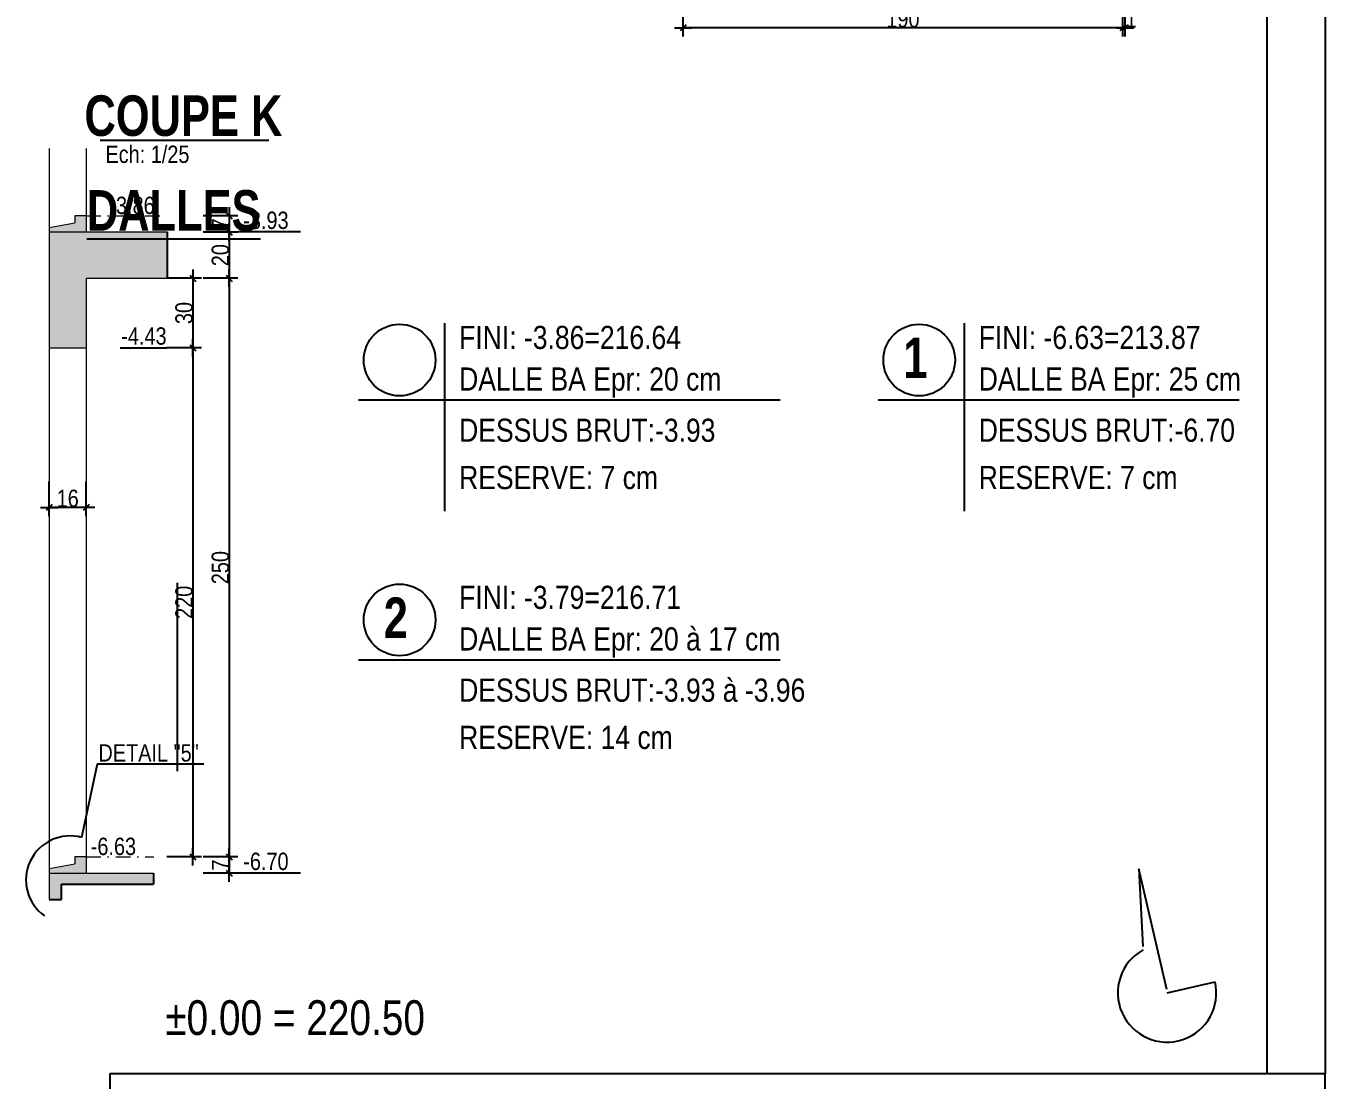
# Model space of a CAD drawing. Header units: millimetres. Extents: x 9051 to 35021, y -32652 to 0.
# Drawn here: x 33898 to 35021, y -31173 to -30262 of the extents above; entities that cross this region are included whole.
import ezdxf
from ezdxf.enums import TextEntityAlignment as Align

# ---------------------------------------------------------------- set-up
doc = ezdxf.new("R2010")
doc.units = ezdxf.units.MM
doc.linetypes.add('TIRETPTX2', pattern=[50.8, 25.4, -12.7, 0, -12.7])
for name, color, linetype in [('01-Cad  2', 1, 'Continuous'), ('01-cartouche', 7, 'Continuous'), ('01-cartouche-cage A', 7, 'Continuous'), ('01_cote_gen', 4, 'Continuous'), ('01_linteaux', 2, 'Continuous'), ('01_poch_BN', 9, 'Continuous'), ('01_texte', 230, 'Continuous'), ('AA_COTES', 2, 'Continuous')]:
    doc.layers.add(name, color=color, linetype=linetype)
doc.layers.add('01_murs_coup', color=5, linetype='Continuous', lineweight=60)
doc.layers.add('01_tram_axes', color=2, linetype='TIRETPTX2', lineweight=9)
doc.styles.add('ARIAL NA', font='ARIALN.TTF')
doc.styles.add('impact', font='impact.ttf')
doc.styles.add('MATTE_TXT', font='arial.ttf')
doc.styles.add('STYLE2', font='ARIALN.TTF')
doc.styles.add('stylemattecart', font='ARIALN.TTF')
doc.dimstyles.new('JB25', dxfattribs={"dimscale": 0.1, "dimtxt": 150, "dimasz": 15, "dimexe": 0.1, "dimexo": 0.1, "dimgap": 0.09, "dimtad": 1, "dimdec": 1, "dimlfac": 0.5, "dimdsep": 46, "dimtxsty": 'STYLE2', "dimblk1": 'BOND_G', "dimblk2": 'BOND_D', "dimsah": 1, "dimcen": 1.5, "dimdle": 0.01, "dimse1": 1, "dimse2": 1, "dimclrd": 4, "dimclre": 2, "dimclrt": 6, "dimazin": 2, "dimtfac": 2.333333, "dimtdec": 1, "dimtix": 1, "dimtmove": 2, "dimatfit": 3, "dimldrblk": 'BOND_G', "dimfxl": 1, "dimtolj": 1, "dimtzin": 0, "dimarcsym": 0})

# ---------------------------------------------------------------- blocks, each defined once
blk = doc.blocks.new('cartstruc')
at = {"layer": '01-cartouche-cage A', "linetype": 'Continuous'}
for p, q in [((0, 1485), (-1050, 1485)), ((-1050, 1485), (-1050, 0)), ((0, 0), (0, 1485))]:
    blk.add_line(p, q, dxfattribs=at)
at = {"layer": '01-cartouche-cage A', "color": 7, "style": 'stylemattecart'}
for tag, height, p in [('NOMCLIENT', 30, (-525, 1399.6)), ('ADRESSE1CLIENT', 25, (-525, 1326.7)), ('ADRESSE2CLIENT', 25, (-525, 1283.9)), ('NOMAFFAIRE1', 45, (-525.1, 1189.8)), ('NOMAFFAIRE2', 45, (-525.1, 1110.4)), ('NOMAFFAIRE3', 45, (-525.1, 1031.7)), ('ADRESSE1AFFAIRE', 20, (-525.1, 943.3)), ('ADRESSE2AFFAIRE', 20, (-525.1, 909.2)), ('INDICE-A', 15, (-959.1, 428.4)), ('DATE-A', 15, (-861.9, 428.4)), ('INDICE-B', 15, (-959.1, 400.5)), ('DATE-B', 15, (-861.9, 400.5)), ('INDICE-C', 15, (-959.1, 369.4)), ('DATE-C', 15, (-861.9, 369.4)), ('INDICE-D', 15, (-959.1, 338.3)), ('DATE-D', 15, (-861.9, 338.3)), ('INDICE-E', 15, (-959.1, 307.2)), ('DATE-E', 15, (-861.9, 307.2)), ('INDICE-F', 15, (-959.1, 276.1)), ('DATE-F', 15, (-861.9, 276.1))]:
    blk.add_attdef(tag, text='', height=height, dxfattribs=at).set_placement(p, align=Align.MIDDLE_CENTER)
for tag, height, p in [('NOMARCHI', 15, (-831.1, 803.3)), ('MODEL', 15, (-408.9, 803.3)), ('BETSTRUCTURE', 15, (-831.1, 776.5)), ('MOE', 15, (-408.9, 776.5)), ('BETFLUIDES', 15, (-831.1, 749.5)), ('CSPS', 15, (-408.9, 749.5)), ('ECONOMISTE', 15, (-831.1, 722.7)), ('OPC', 15, (-408.9, 722.7)), ('BDC', 15, (-831.1, 695.9)), ('NOMENTREPRISE', 15, (-408.9, 695.9)), ('NUMBAT', 27, (-249.5, 614.7)), ('PHASE', 35, (-249.5, 537.9)), ('CONT-SOL', 12, (-138.6, 490.2)), ('NOMDESS', 15, (-451.8, 132.3)), ('NOMING', 15, (-451.8, 104.3)), ('ECH', 15, (-451.8, 76.3)), ('NUMAFF', 25, (-196.3, 48.9))]:
    blk.add_attdef(tag, text='', height=height, dxfattribs=at).set_placement(p, align=Align.BOTTOM_LEFT)
at = {"layer": '01-cartouche-cage A', "color": 7, "style": 'stylemattecart', "width": 0.8}
for tag, p in [('TITRTEPLAN1', (-677.3, 664.6)), ('TITRTEPLAN2', (-677.3, 610.2)), ('TITRTEPLAN3', (-677.3, 556)), ('TITRTEPLAN4', (-677.3, 501.4))]:
    blk.add_attdef(tag, text='', height=33, dxfattribs=at).set_placement(p, align=Align.MIDDLE_CENTER)
at = {"layer": '01-cartouche-cage A', "color": 7, "style": 'stylemattecart'}
for tag, p in [('MODIF-A', (-802.6, 428.4)), ('MODIF-B', (-802.6, 400.5)), ('MODIF-C', (-802.6, 369.4)), ('MODIF-D', (-802.6, 338.3)), ('MODIF-E', (-802.6, 307.2)), ('MODIF-F', (-802.6, 276.1))]:
    blk.add_attdef(tag, text='', height=15, dxfattribs=at).set_placement(p, align=Align.MIDDLE_LEFT)
at = {"layer": '01-cartouche-cage A', "color": 255, "style": 'stylemattecart'}
for tag, height, p in [('N°P', 35, (-321, 256)), ('IP', 35, (-210.3, 256)), ('DATEPLAN', 15, (-257.7, 226.8))]:
    blk.add_attdef(tag, text='', height=height, dxfattribs=at).set_placement(p, align=Align.BOTTOM_LEFT)
blk = doc.blocks.new('BOND_G')
at = {"layer": 'AA_COTES', "color": 0}
for p, q in [((0, -5), (0, 15)), ((5, 0), (-5, 0)), ((1.77, 1.77), (-1.77, -1.77))]:
    blk.add_line(p, q, dxfattribs=at)
blk = doc.blocks.new('BOND_D')
at = {"layer": 'AA_COTES', "color": 0}
for p, q in [((5, 0), (-5, 0)), ((-1.77, -1.77), (1.77, 1.77)), ((0, 5), (0, -15))]:
    blk.add_line(p, q, dxfattribs=at)
blk = doc.blocks.new('*D4427')
at = {"layer": '01_cote_gen', "color": 4, "lineweight": -2, "ltscale": 0.1, "transparency": 16777216}
blk.add_line((33948.8, -30677.8), (33919.8, -30677.8), dxfattribs=at)
at = {"layer": 'Defpoints', "color": 0, "ltscale": 0.1, "transparency": 16777216}
for p in [(33918.3, -30677.8), (33918.3, -30686), (33950.3, -30688.7)]:
    blk.add_point(p, dxfattribs=at)
at = {"layer": '01_cote_gen', "color": 4, "lineweight": -2, "ltscale": 0.1, "transparency": 16777216, "xscale": 1.5, "yscale": 1.5, "zscale": 1.5, "rotation": 180}
blk.add_blockref('BOND_D', (33918.3, -30677.8), dxfattribs=at)
at = {"layer": '01_cote_gen', "color": 4, "lineweight": -2, "ltscale": 0.1, "transparency": 16777216, "xscale": 1.5, "yscale": 1.5, "zscale": 1.5}
blk.add_blockref('BOND_G', (33950.3, -30677.8), dxfattribs=at)
at = {"layer": '01_cote_gen', "color": 6, "ltscale": 0.1, "transparency": 16777216, "insert": (33934.3, -30670.1), "char_height": 15, "attachment_point": 5, "style": 'STYLE2'}
blk.add_mtext('\\A1;16', dxfattribs=at)
blk = doc.blocks.new('*D4428')
at = {"layer": '01_cote_gen', "color": 4, "lineweight": -2, "ltscale": 0.1, "transparency": 16777216}
blk.add_line((34042.5, -30481.3), (34042.5, -30538.3), dxfattribs=at)
at = {"layer": 'Defpoints', "color": 0, "ltscale": 0.1, "transparency": 16777216}
for p in [(34020.2, -30479.8), (33950.3, -30539.8), (34042.5, -30539.8)]:
    blk.add_point(p, dxfattribs=at)
at = {"layer": '01_cote_gen', "color": 4, "lineweight": -2, "ltscale": 0.1, "transparency": 16777216, "xscale": 1.5, "yscale": 1.5, "zscale": 1.5}
for name, p, rotation in [('BOND_G', (34042.5, -30479.8), 90), ('BOND_D', (34042.5, -30539.8), 270)]:
    blk.add_blockref(name, p, dxfattribs=dict(at, rotation=rotation))
at = {"layer": '01_cote_gen', "color": 6, "ltscale": 0.1, "transparency": 16777216, "insert": (34034.9, -30509.8), "char_height": 15, "attachment_point": 5, "rotation": 90, "style": 'STYLE2'}
blk.add_mtext('\\A1;30', dxfattribs=at)
blk = doc.blocks.new('*D4176')
at = {"layer": '01_cote_gen', "color": 4, "lineweight": -2, "ltscale": 0.1, "transparency": 16777216}
blk.add_line((34073.9, -30481.3), (34073.9, -30978.3), dxfattribs=at)
at = {"layer": 'Defpoints', "color": 0, "ltscale": 0.1, "transparency": 16777216}
for p in [(34050, -30479.8), (34050, -30979.8), (34073.9, -30979.8)]:
    blk.add_point(p, dxfattribs=at)
at = {"layer": '01_cote_gen', "color": 4, "lineweight": -2, "ltscale": 0.1, "transparency": 16777216, "xscale": 1.5, "yscale": 1.5, "zscale": 1.5}
for name, p, rotation in [('BOND_G', (34073.9, -30479.8), 90), ('BOND_D', (34073.9, -30979.8), 270)]:
    blk.add_blockref(name, p, dxfattribs=dict(at, rotation=rotation))
at = {"layer": '01_cote_gen', "color": 6, "ltscale": 0.1, "transparency": 16777216, "insert": (34066.3, -30729.8), "char_height": 15, "attachment_point": 5, "rotation": 90, "style": 'STYLE2'}
blk.add_mtext('\\A1;250', dxfattribs=at)
blk = doc.blocks.new('*D4177')
at = {"layer": '01_cote_gen', "color": 4, "lineweight": -2, "ltscale": 0.1, "transparency": 16777216}
blk.add_line((34073.9, -30981.3), (34073.9, -30992.3), dxfattribs=at)
at = {"layer": 'Defpoints', "color": 0, "ltscale": 0.1, "transparency": 16777216}
for p in [(34020, -30979.8), (34008.8, -30993.8), (34073.9, -30993.8)]:
    blk.add_point(p, dxfattribs=at)
at = {"layer": '01_cote_gen', "color": 4, "lineweight": -2, "ltscale": 0.1, "transparency": 16777216, "xscale": 1.5, "yscale": 1.5, "zscale": 1.5}
for name, p, rotation in [('BOND_G', (34073.9, -30979.8), 90), ('BOND_D', (34073.9, -30993.8), 270)]:
    blk.add_blockref(name, p, dxfattribs=dict(at, rotation=rotation))
at = {"layer": '01_cote_gen', "color": 6, "ltscale": 0.1, "transparency": 16777216, "insert": (34066.4, -30986.8), "char_height": 15, "attachment_point": 5, "rotation": 90, "style": 'STYLE2'}
blk.add_mtext('\\A1;7', dxfattribs=at)
blk = doc.blocks.new('*D4429')
at = {"layer": '01_cote_gen', "color": 4, "lineweight": -2, "ltscale": 0.1, "transparency": 16777216}
blk.add_line((34073.9, -30441.3), (34073.9, -30478.3), dxfattribs=at)
at = {"layer": 'Defpoints', "color": 0, "ltscale": 0.1, "transparency": 16777216}
for p in [(34020.2, -30439.8), (34010.2, -30479.8), (34073.9, -30479.8)]:
    blk.add_point(p, dxfattribs=at)
at = {"layer": '01_cote_gen', "color": 4, "lineweight": -2, "ltscale": 0.1, "transparency": 16777216, "xscale": 1.5, "yscale": 1.5, "zscale": 1.5}
for name, p, rotation in [('BOND_G', (34073.9, -30439.8), 90), ('BOND_D', (34073.9, -30479.8), 270)]:
    blk.add_blockref(name, p, dxfattribs=dict(at, rotation=rotation))
at = {"layer": '01_cote_gen', "color": 6, "ltscale": 0.1, "transparency": 16777216, "insert": (34066.3, -30459.8), "char_height": 15, "attachment_point": 5, "rotation": 90, "style": 'STYLE2'}
blk.add_mtext('\\A1;20', dxfattribs=at)
blk = doc.blocks.new('*D4430')
at = {"layer": '01_cote_gen', "color": 4, "lineweight": -2, "ltscale": 0.1, "transparency": 16777216}
blk.add_line((34042.5, -30541.3), (34042.5, -30978.3), dxfattribs=at)
at = {"layer": 'Defpoints', "color": 0, "ltscale": 0.1, "transparency": 16777216}
for p in [(34020, -30539.8), (34008.8, -30979.8), (34042.5, -30979.8)]:
    blk.add_point(p, dxfattribs=at)
at = {"layer": '01_cote_gen', "color": 4, "lineweight": -2, "ltscale": 0.1, "transparency": 16777216, "xscale": 1.5, "yscale": 1.5, "zscale": 1.5}
for name, p, rotation in [('BOND_G', (34042.5, -30539.8), 90), ('BOND_D', (34042.5, -30979.8), 270)]:
    blk.add_blockref(name, p, dxfattribs=dict(at, rotation=rotation))
at = {"layer": '01_cote_gen', "color": 6, "ltscale": 0.1, "transparency": 16777216, "insert": (34034.9, -30759.8), "char_height": 15, "attachment_point": 5, "rotation": 90, "style": 'STYLE2'}
blk.add_mtext('\\A1;220', dxfattribs=at)
blk = doc.blocks.new('*D4431')
at = {"layer": '01_cote_gen', "color": 4, "lineweight": -2, "ltscale": 0.1, "transparency": 16777216}
blk.add_line((34073.9, -30427.3), (34073.9, -30438.3), dxfattribs=at)
at = {"layer": 'Defpoints', "color": 0, "ltscale": 0.1, "transparency": 16777216}
for p in [(34020.2, -30425.8), (34020.2, -30439.8), (34073.9, -30439.8)]:
    blk.add_point(p, dxfattribs=at)
at = {"layer": '01_cote_gen', "color": 4, "lineweight": -2, "ltscale": 0.1, "transparency": 16777216, "xscale": 1.5, "yscale": 1.5, "zscale": 1.5}
for name, p, rotation in [('BOND_G', (34073.9, -30425.8), 90), ('BOND_D', (34073.9, -30439.8), 270)]:
    blk.add_blockref(name, p, dxfattribs=dict(at, rotation=rotation))
at = {"layer": '01_cote_gen', "color": 6, "ltscale": 0.1, "transparency": 16777216, "insert": (34066.4, -30432.8), "char_height": 15, "attachment_point": 5, "rotation": 90, "style": 'STYLE2'}
blk.add_mtext('\\A1;7', dxfattribs=at)
blk = doc.blocks.new('*D4447')
at = {"layer": '01_cote_gen', "color": 4, "lineweight": -2, "ltscale": 0.1, "transparency": 16777216}
blk.add_line((34844.6, -30263.3), (34467.6, -30263.3), dxfattribs=at)
at = {"layer": 'Defpoints', "color": 0, "ltscale": 0.1, "transparency": 16777216}
for p in [(34466.1, -30227.1), (34846.1, -30240.8), (34466.1, -30263.3)]:
    blk.add_point(p, dxfattribs=at)
at = {"layer": '01_cote_gen', "color": 4, "lineweight": -2, "ltscale": 0.1, "transparency": 16777216, "xscale": 1.5, "yscale": 1.5, "zscale": 1.5, "rotation": 180}
blk.add_blockref('BOND_D', (34466.1, -30263.3), dxfattribs=at)
at = {"layer": '01_cote_gen', "color": 4, "lineweight": -2, "ltscale": 0.1, "transparency": 16777216, "xscale": 1.5, "yscale": 1.5, "zscale": 1.5}
blk.add_blockref('BOND_G', (34846.1, -30263.3), dxfattribs=at)
at = {"layer": '01_cote_gen', "color": 6, "ltscale": 0.1, "transparency": 16777216, "insert": (34656.1, -30255.6), "char_height": 15, "attachment_point": 5, "style": 'STYLE2'}
blk.add_mtext('\\A1;190', dxfattribs=at)
blk = doc.blocks.new('*D4451')
at = {"layer": '01_cote_gen', "color": 4, "lineweight": -2, "ltscale": 0.1, "transparency": 16777216}
for p, q in [((34844.6, -30263.3), (34843.1, -30263.3)), ((34846.1, -30263.3), (34848.1, -30263.3)), ((34849.6, -30263.3), (34851.1, -30263.3))]:
    blk.add_line(p, q, dxfattribs=at)
at = {"layer": 'Defpoints', "color": 0, "ltscale": 0.1, "transparency": 16777216}
for p in [(34846.1, -30194.2), (34848.1, -30194.2), (34848.1, -30263.3)]:
    blk.add_point(p, dxfattribs=at)
at = {"layer": '01_cote_gen', "color": 4, "lineweight": -2, "ltscale": 0.1, "transparency": 16777216, "xscale": 1.5, "yscale": 1.5, "zscale": 1.5}
blk.add_blockref('BOND_G', (34846.1, -30263.3), dxfattribs=at)
at = {"layer": '01_cote_gen', "color": 4, "lineweight": -2, "ltscale": 0.1, "transparency": 16777216, "xscale": 1.5, "yscale": 1.5, "zscale": 1.5, "rotation": 180}
blk.add_blockref('BOND_D', (34848.1, -30263.3), dxfattribs=at)
at = {"layer": '01_cote_gen', "color": 6, "ltscale": 0.1, "transparency": 16777216, "insert": (34853.3, -30255.7), "char_height": 15, "attachment_point": 5, "style": 'STYLE2'}
blk.add_mtext('\\A1;1', dxfattribs=at)

msp = doc.modelspace()

# ---------------------------------------------------------------- hatches: boundary and pattern name
at = {"layer": '01_poch_BN', "ltscale": 0.1}
h = msp.add_hatch(color=256, dxfattribs=at)
h.dxf.hatch_style = 1
h.paths.add_polyline_path([(34020.21, -30439.77), (33918.34, -30439.77), (33918.34, -30539.77), (33950.34, -30539.77), (33950.34, -30479.77), (34020.21, -30479.77)])
h.paths.add_polyline_path([(33950.34, -30425.77), (33940.34, -30425.77), (33940.34, -30431.77), (33918.34, -30435.77), (33918.34, -30439.77), (33950.34, -30439.77)])
h.paths.add_polyline_path([(34008.56, -30993.77), (33918.34, -30993.77), (33918.34, -31016.6), (33928.99, -31016.6), (33928.99, -31003.35), (34008.56, -31003.35)])
h.paths.add_polyline_path([(33950.34, -30979.77), (33940.34, -30979.77), (33940.34, -30985.77), (33918.34, -30989.77), (33918.34, -30993.77), (33950.34, -30993.77)])

# ---------------------------------------------------------------- linework, layer by layer
at = {"layer": '01-Cad  2'}
for p, q in [((35020.83, -28452.24), (35020.83, -31167.24)), ((34970.83, -31167.24), (34970.83, -28502.24))]:
    msp.add_line(p, q, dxfattribs=at)
at = {"layer": '01_linteaux', "lineweight": 0}
for p, q in [((33918.34, -30367.63), (33918.34, -30435.77)), ((33950.34, -30367.63), (33950.34, -30425.77)), ((33918.34, -30539.77), (33918.34, -30989.77)), ((33950.34, -30539.77), (33950.34, -30979.77))]:
    msp.add_line(p, q, dxfattribs=at)
at = {"layer": '01_murs_coup', "linetype": 'Continuous', "lineweight": 0}
for p, q in [((33918.34, -30435.77), (33940.34, -30431.77)), ((33940.34, -30425.77), (33940.34, -30431.77)), ((33950.34, -30425.77), (33940.34, -30425.77)), ((33950.34, -30425.77), (33950.34, -30439.77)), ((33918.34, -30435.77), (33918.34, -30439.77)), ((33918.34, -30439.77), (33918.34, -30539.77)), ((33918.34, -30439.77), (34020.21, -30439.77)), ((33950.34, -30479.77), (33950.34, -30539.77)), ((33950.34, -30479.77), (34020.21, -30479.77)), ((33918.34, -30539.77), (33950.34, -30539.77)), ((33940.34, -30979.77), (33940.34, -30985.77)), ((33950.34, -30979.77), (33940.34, -30979.77)), ((33950.34, -30979.77), (33950.34, -30993.77)), ((33918.34, -30989.77), (33940.34, -30985.77)), ((33918.34, -30989.77), (33918.34, -30993.77)), ((33918.34, -30993.77), (34008.56, -30993.77)), ((33918.34, -30993.77), (33918.34, -31016.6))]:
    msp.add_line(p, q, dxfattribs=at)
at = {"layer": '01_poch_BN', "ltscale": 0.1}
for p, q in [((34020.21, -30439.77), (34020.21, -30479.77)), ((34008.56, -30993.77), (34008.56, -31003.35)), ((33928.99, -31016.6), (33928.99, -31003.35)), ((33928.99, -31003.35), (34008.56, -31003.35)), ((33918.34, -31016.6), (33928.99, -31016.6))]:
    msp.add_line(p, q, dxfattribs=at)
at = {"layer": '01_texte'}
for p, q in [((33962.44, -30360.32), (34108.05, -30360.32)), ((34135.42, -30439.77), (34081.42, -30439.77)), ((34259.87, -30518.45), (34259.87, -30681.1)), ((34708.86, -30518.45), (34708.86, -30681.1)), ((33979.65, -30539.77), (34020.05, -30539.77)), ((34185.7, -30584.84), (34550.02, -30584.84)), ((34634.69, -30584.84), (34946.69, -30584.84)), ((34028.79, -30743.06), (34028.79, -30905.7)), ((34185.7, -30809.44), (34550.02, -30809.44)), ((33959.87, -30899.58), (33946.35, -30962.99)), ((34051.84, -30899.58), (33959.87, -30899.58)), ((34135.42, -30993.77), (34081.42, -30993.77)), ((34884.18, -31094.37), (34859.81, -30990.08)), ((34859.81, -30990.08), (34863.47, -31057.19)), ((34884.34, -31097.31), (34925.78, -31087.63))]:
    msp.add_line(p, q, dxfattribs=at)
for centre in [(34221.14, -30550.43), (34670.13, -30550.43), (34221.14, -30775.03)]:
    msp.add_circle(centre, 30.98, dxfattribs=at)
for centre, radius, start, end in [((33936.35, -30999.76), 38.11, 74.78607, 234.73687), ((34884.34, -31097.31), 42.56, 119.12103, 13.15202)]:
    msp.add_arc(centre, radius, start, end, dxfattribs=at)
at = {"layer": '01_tram_axes', "ltscale": 0.5}
for p, q in [((33950.34, -30425.77), (34020.21, -30425.77)), ((33950.34, -30979.77), (34008.77, -30979.77))]:
    msp.add_line(p, q, dxfattribs=at)

# ---------------------------------------------------------------- block references
at = {"layer": '01-cartouche'}
msp.add_blockref('cartstruc', (35020.83, -32652.24), dxfattribs=at)

# ---------------------------------------------------------------- texts
at = {"layer": '01_texte', "style": 'impact'}
msp.add_text('COUPE K', height=35, dxfattribs=at).set_placement((34034.26, -30339.22), align=Align.MIDDLE)
at = {"layer": '01_texte'}
for s, height, style, p in [('Ech: 1/25', 15, 'STYLE2', (33966.92, -30380.1)), ('-3.86', 15, 'ARIAL NA', (33970.32, -30424.26)), ('-3.93', 15, 'ARIAL NA', (34086.01, -30437.15)), ('-4.43', 15, 'ARIAL NA', (33980.56, -30537.15)), ('FINI: -3.86=216.64', 20, 'ARIAL NA', (34272.57, -30540.89)), ('FINI: -6.63=213.87', 20, 'ARIAL NA', (34721.56, -30540.89)), ('DALLE BA Epr: 20 cm', 20, 'ARIAL NA', (34272.57, -30576.85)), ('DALLE BA Epr: 25 cm', 20, 'ARIAL NA', (34721.56, -30576.85)), ('DESSUS BRUT:-3.93', 20, 'ARIAL NA', (34272.57, -30621.1)), ('DESSUS BRUT:-6.70', 20, 'ARIAL NA', (34721.56, -30621.1)), ('RESERVE: 7 cm', 20, 'ARIAL NA', (34272.57, -30661.94)), ('RESERVE: 7 cm', 20, 'ARIAL NA', (34721.56, -30661.94)), ('FINI: -3.79=216.71', 20, 'ARIAL NA', (34272.57, -30765.5)), ('DALLE BA Epr: 20 à 17 cm', 20, 'ARIAL NA', (34272.57, -30801.46)), ('DESSUS BRUT:-3.93 à -3.96', 20, 'ARIAL NA', (34272.57, -30845.7)), ('RESERVE: 14 cm', 20, 'ARIAL NA', (34272.57, -30886.54)), ('DETAIL "5"', 15, 'ARIAL NA', (33960.86, -30897.42)), ('-6.63', 15, 'ARIAL NA', (33954.22, -30978.2)), ('-6.70', 15, 'ARIAL NA', (34086.01, -30991.15))]:
    msp.add_text(s, height=height, dxfattribs=dict(at, style=style)).set_placement(p)
at = {"layer": '01_texte', "style": 'impact'}
msp.add_text('%%UDALLES', height=35, dxfattribs=at).set_placement((34025.9, -30449.12), align=Align.BOTTOM_CENTER)
for s, p in [('1', (34666.79, -30548.55)), ('2', (34217.8, -30773.15))]:
    msp.add_text(s, height=35, dxfattribs=at).set_placement(p, align=Align.MIDDLE_CENTER)
at = {"layer": '01_texte', "style": 'MATTE_TXT', "width": 0.8}
msp.add_text('%%P0.00 = 220.50', height=30, dxfattribs=at).set_placement((34130.83, -31142.69), align=Align.BOTTOM_CENTER)

# ---------------------------------------------------------------- dimensions: what is measured, and where the dimension line sits
at = {"layer": '01_cote_gen', "ltscale": 0.1}
dim = msp.add_linear_dim(base=(34848.15, -30263.27), p1=(34846.15, -30194.24), p2=(34848.15, -30194.24), dimstyle='JB25', dxfattribs=at)
dim.commit()
dim.dimension.update_dxf_attribs({"geometry": '*D4451', "text_midpoint": (34853.28, -30255.73), "dimtype": 160})
dim = msp.add_linear_dim(base=(34466.15, -30263.27), p1=(34846.15, -30240.77), p2=(34466.15, -30227.12), dimstyle='JB25', dxfattribs=at)
dim.commit()
dim.dimension.update_dxf_attribs({"geometry": '*D4447', "text_midpoint": (34656.15, -30255.6)})
for base, p1, p2, angle, picture, middle in [((34073.92, -30439.77), (34020.21, -30425.77), (34020.21, -30439.77), 90, '*D4431', (34066.41, -30432.77)), ((34073.92, -30479.77), (34020.21, -30439.77), (34010.19, -30479.77), 90, '*D4429', (34066.25, -30459.77)), ((34042.55, -30539.77), (34020.21, -30479.77), (33950.34, -30539.77), 90, '*D4428', (34034.88, -30509.77)), ((34073.92, -30979.77), (34050.05, -30479.77), (34050.05, -30979.77), 90, '*D4176', (34066.25, -30729.77)), ((34042.55, -30979.77), (34020.05, -30539.77), (34008.77, -30979.77), 90, '*D4430', (34034.88, -30759.77)), ((33918.34, -30677.77), (33950.34, -30688.69), (33918.34, -30686.04), 180, '*D4427', (33934.34, -30670.1)), ((34073.92, -30993.77), (34020.05, -30979.77), (34008.77, -30993.77), 90, '*D4177', (34066.41, -30986.77))]:
    dim = msp.add_linear_dim(base=base, p1=p1, p2=p2, angle=angle, dimstyle='JB25', dxfattribs=at)
    dim.commit()
    dim.dimension.update_dxf_attribs({"geometry": picture, "text_midpoint": middle})

doc.saveas('drawing.dxf')
